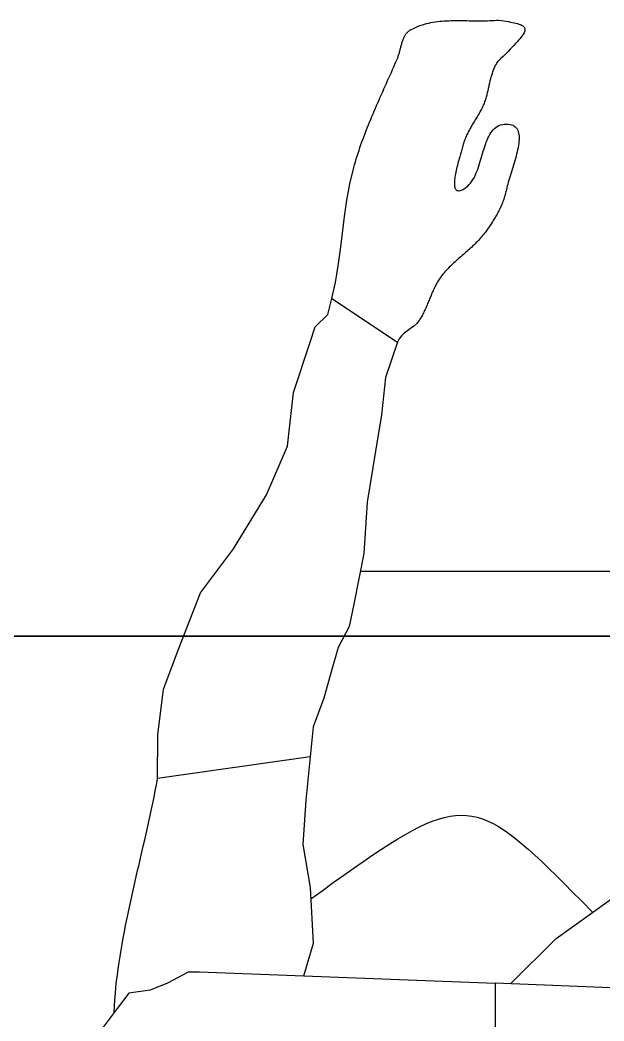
# Model space of a CAD drawing. Header units: millimetres. Extents: x -155 to 94595, y -3153 to 63413.
# Drawn here: x 89585.6 to 89865.4, y 35932.7 to 36412.2 of the extents above; entities that cross this region are included whole.
import ezdxf

# ---------------------------------------------------------------- set-up
doc = ezdxf.new("R2010")
doc.units = ezdxf.units.MM
doc.layers.add('int', color=185, linetype='Continuous')

msp = doc.modelspace()

# ---------------------------------------------------------------- linework, layer by layer
at = {"layer": 'int'}
for p, q in [((89773.5, 36407.81), (89774.466, 36408.295)), ((89774.466, 36408.295), (89775.441, 36408.742)), ((89775.441, 36408.742), (89776.427, 36409.151)), ((89776.427, 36409.151), (89777.422, 36409.525)), ((89777.422, 36409.525), (89778.427, 36409.864)), ((89778.427, 36409.864), (89779.44, 36410.171)), ((89779.44, 36410.171), (89780.462, 36410.447)), ((89780.462, 36410.447), (89781.492, 36410.693)), ((89781.492, 36410.693), (89782.529, 36410.911)), ((89782.529, 36410.911), (89783.573, 36411.103)), ((89783.573, 36411.103), (89784.624, 36411.27)), ((89784.624, 36411.27), (89785.682, 36411.414)), ((89785.682, 36411.414), (89786.745, 36411.535)), ((89786.745, 36411.535), (89787.814, 36411.637)), ((89787.814, 36411.637), (89788.887, 36411.72)), ((89788.887, 36411.72), (89789.966, 36411.786)), ((89789.966, 36411.786), (89791.048, 36411.836)), ((89791.048, 36411.836), (89792.134, 36411.873)), ((89792.134, 36411.873), (89793.224, 36411.897)), ((89793.224, 36411.897), (89794.316, 36411.91)), ((89794.316, 36411.91), (89795.412, 36411.913)), ((89795.412, 36411.913), (89796.509, 36411.909)), ((89796.509, 36411.909), (89797.608, 36411.899)), ((89797.608, 36411.899), (89798.708, 36411.884)), ((89798.708, 36411.884), (89799.809, 36411.866)), ((89799.809, 36411.866), (89800.91, 36411.846)), ((89800.91, 36411.846), (89802.011, 36411.827)), ((89802.011, 36411.827), (89803.112, 36411.809)), ((89803.112, 36411.809), (89804.212, 36411.794)), ((89804.212, 36411.794), (89805.311, 36411.784)), ((89805.311, 36411.784), (89806.408, 36411.78)), ((89806.408, 36411.78), (89807.503, 36411.783)), ((89807.503, 36411.783), (89808.596, 36411.796)), ((89808.596, 36411.796), (89809.685, 36411.82)), ((89809.685, 36411.82), (89810.772, 36411.857)), ((89810.772, 36411.857), (89811.854, 36411.907)), ((89811.854, 36411.907), (89812.933, 36411.973)), ((89812.933, 36411.973), (89814.006, 36412.056)), ((89814.006, 36412.056), (89815.075, 36412.158)), ((89815.075, 36412.158), (89816.325, 36411.949)), ((89816.325, 36411.949), (89817.51, 36411.749)), ((89817.51, 36411.749), (89818.629, 36411.556)), ((89818.629, 36411.556), (89819.682, 36411.369)), ((89819.682, 36411.369), (89820.669, 36411.184)), ((89820.669, 36411.184), (89821.59, 36411)), ((89821.59, 36411), (89822.445, 36410.815)), ((89822.445, 36410.815), (89823.234, 36410.627)), ((89823.234, 36410.627), (89823.957, 36410.434)), ((89823.957, 36410.434), (89824.614, 36410.234)), ((89824.614, 36410.234), (89825.205, 36410.025)), ((89825.205, 36410.025), (89825.729, 36409.805)), ((89825.729, 36409.805), (89826.188, 36409.572)), ((89826.188, 36409.572), (89826.58, 36409.324)), ((89826.58, 36409.324), (89826.906, 36409.059)), ((89826.906, 36409.059), (89827.166, 36408.775)), ((89827.166, 36408.775), (89827.359, 36408.47)), ((89827.359, 36408.47), (89827.486, 36408.142)), ((89827.486, 36408.142), (89827.547, 36407.789)), ((89769.348, 36403.202), (89769.512, 36403.584)), ((89769.512, 36403.584), (89769.684, 36403.957)), ((89769.684, 36403.957), (89769.867, 36404.321)), ((89769.867, 36404.321), (89770.061, 36404.674)), ((89770.061, 36404.674), (89770.266, 36405.015)), ((89770.266, 36405.015), (89770.483, 36405.345)), ((89770.483, 36405.345), (89770.714, 36405.662)), ((89770.714, 36405.662), (89770.958, 36405.965)), ((89770.958, 36405.965), (89771.217, 36406.254)), ((89771.217, 36406.254), (89771.491, 36406.528)), ((89771.491, 36406.528), (89771.782, 36406.786)), ((89771.782, 36406.786), (89772.089, 36407.027)), ((89772.089, 36407.027), (89772.413, 36407.251)), ((89772.413, 36407.251), (89772.756, 36407.456)), ((89772.756, 36407.456), (89773.119, 36407.643)), ((89773.119, 36407.643), (89773.5, 36407.81)), ((89825.64, 36403.824), (89825.102, 36403.155)), ((89826.111, 36404.449), (89825.64, 36403.824)), ((89826.516, 36405.033), (89826.111, 36404.449)), ((89826.854, 36405.578), (89826.516, 36405.033)), ((89827.125, 36406.086), (89826.854, 36405.578)), ((89827.331, 36406.559), (89827.125, 36406.086)), ((89827.469, 36407), (89827.331, 36406.559)), ((89827.541, 36407.409), (89827.469, 36407)), ((89827.547, 36407.789), (89827.541, 36407.409)), ((89767.844, 36398.195), (89767.953, 36398.625)), ((89767.953, 36398.625), (89768.063, 36399.055)), ((89768.063, 36399.055), (89768.175, 36399.485)), ((89768.175, 36399.485), (89768.288, 36399.913)), ((89768.288, 36399.913), (89768.403, 36400.339)), ((89768.403, 36400.339), (89768.522, 36400.763)), ((89768.522, 36400.763), (89768.645, 36401.183)), ((89768.645, 36401.183), (89768.773, 36401.598)), ((89768.773, 36401.598), (89768.907, 36402.009)), ((89768.907, 36402.009), (89769.047, 36402.413)), ((89769.047, 36402.413), (89769.193, 36402.811)), ((89769.193, 36402.811), (89769.348, 36403.202)), ((89821.412, 36399.1), (89820.474, 36398.131)), ((89822.284, 36400.013), (89821.412, 36399.1)), ((89823.088, 36400.873), (89822.284, 36400.013)), ((89823.826, 36401.682), (89823.088, 36400.873)), ((89824.497, 36402.442), (89823.826, 36401.682)), ((89825.102, 36403.155), (89824.497, 36402.442)), ((89765.876, 36392.376), (89766.446, 36393.702)), ((89766.446, 36393.702), (89766.602, 36394.078)), ((89766.602, 36394.078), (89766.749, 36394.464)), ((89766.749, 36394.464), (89766.889, 36394.857)), ((89766.889, 36394.857), (89767.023, 36395.257)), ((89767.023, 36395.257), (89767.151, 36395.664)), ((89767.151, 36395.664), (89767.274, 36396.076)), ((89767.274, 36396.076), (89767.393, 36396.493)), ((89767.393, 36396.493), (89767.509, 36396.914)), ((89767.509, 36396.914), (89767.622, 36397.339)), ((89767.622, 36397.339), (89767.734, 36397.766)), ((89767.734, 36397.766), (89767.844, 36398.195)), ((89816.052, 36393.669), (89814.779, 36392.396)), ((89817.258, 36394.877), (89816.052, 36393.669)), ((89818.397, 36396.022), (89817.258, 36394.877)), ((89819.469, 36397.106), (89818.397, 36396.022)), ((89820.474, 36398.131), (89819.469, 36397.106)), ((89764.141, 36388.406), (89764.722, 36389.728)), ((89764.722, 36389.728), (89765.301, 36391.052)), ((89765.301, 36391.052), (89765.876, 36392.376)), ((89812.704, 36388.742), (89812.916, 36389.222)), ((89812.916, 36389.222), (89813.14, 36389.696)), ((89813.14, 36389.696), (89813.377, 36390.163)), ((89813.377, 36390.163), (89813.627, 36390.624)), ((89813.627, 36390.624), (89813.892, 36391.078)), ((89813.892, 36391.078), (89814.171, 36391.525)), ((89814.171, 36391.525), (89814.467, 36391.964)), ((89814.467, 36391.964), (89814.779, 36392.396)), ((89761.791, 36383.122), (89762.381, 36384.442)), ((89762.381, 36384.442), (89762.969, 36385.763)), ((89762.969, 36385.763), (89763.556, 36387.084)), ((89763.556, 36387.084), (89764.141, 36388.406)), ((89811.097, 36383.697), (89811.227, 36384.217)), ((89811.227, 36384.217), (89811.361, 36384.734)), ((89811.361, 36384.734), (89811.502, 36385.248)), ((89811.502, 36385.248), (89811.648, 36385.76)), ((89811.648, 36385.76), (89811.802, 36386.268)), ((89811.802, 36386.268), (89811.964, 36386.772)), ((89811.964, 36386.772), (89812.134, 36387.271)), ((89812.134, 36387.271), (89812.314, 36387.767)), ((89812.314, 36387.767), (89812.504, 36388.257)), ((89812.504, 36388.257), (89812.704, 36388.742)), ((89760.02, 36379.16), (89760.61, 36380.481)), ((89760.61, 36380.481), (89761.201, 36381.801)), ((89761.201, 36381.801), (89761.791, 36383.122)), ((89810.034, 36378.962), (89810.152, 36379.489)), ((89810.152, 36379.489), (89810.268, 36380.016)), ((89810.268, 36380.016), (89810.383, 36380.544)), ((89810.383, 36380.544), (89810.498, 36381.072)), ((89810.498, 36381.072), (89810.613, 36381.599)), ((89810.613, 36381.599), (89810.73, 36382.126)), ((89810.73, 36382.126), (89810.849, 36382.651)), ((89810.849, 36382.651), (89810.971, 36383.175)), ((89810.971, 36383.175), (89811.097, 36383.697)), ((89757.67, 36373.873), (89758.254, 36375.196)), ((89758.254, 36375.196), (89758.841, 36376.518)), ((89758.841, 36376.518), (89759.43, 36377.839)), ((89759.43, 36377.839), (89760.02, 36379.16)), ((89808.792, 36374.298), (89808.955, 36374.805)), ((89808.955, 36374.805), (89809.111, 36375.315)), ((89809.111, 36375.315), (89809.259, 36375.829)), ((89809.259, 36375.829), (89809.4, 36376.346)), ((89809.4, 36376.346), (89809.536, 36376.865)), ((89809.536, 36376.865), (89809.666, 36377.387)), ((89809.666, 36377.387), (89809.792, 36377.91)), ((89809.792, 36377.91), (89809.915, 36378.435)), ((89809.915, 36378.435), (89810.034, 36378.962)), ((89755.362, 36368.569), (89755.933, 36369.897)), ((89755.933, 36369.897), (89756.509, 36371.223)), ((89756.509, 36371.223), (89757.088, 36372.549)), ((89757.088, 36372.549), (89757.67, 36373.873)), ((89807.012, 36370.07), (89806.739, 36369.534)), ((89807.277, 36370.609), (89807.012, 36370.07)), ((89807.534, 36371.151), (89807.277, 36370.609)), ((89807.781, 36371.697), (89807.534, 36371.151)), ((89808.02, 36372.247), (89807.781, 36371.697)), ((89808.248, 36372.801), (89808.02, 36372.247)), ((89808.248, 36372.801), (89808.439, 36373.296)), ((89808.439, 36373.296), (89808.62, 36373.795)), ((89808.62, 36373.795), (89808.792, 36374.298)), ((89753.677, 36364.574), (89754.233, 36365.908)), ((89754.233, 36365.908), (89754.795, 36367.239)), ((89754.795, 36367.239), (89755.362, 36368.569)), ((89804.364, 36365.333), (89804.052, 36364.814)), ((89804.673, 36365.853), (89804.364, 36365.333)), ((89804.981, 36366.373), (89804.673, 36365.853)), ((89805.285, 36366.895), (89804.981, 36366.373)), ((89805.586, 36367.419), (89805.285, 36366.895)), ((89805.882, 36367.944), (89805.586, 36367.419)), ((89806.174, 36368.472), (89805.882, 36367.944)), ((89806.46, 36369.002), (89806.174, 36368.472)), ((89806.739, 36369.534), (89806.46, 36369.002)), ((89751.518, 36359.218), (89752.047, 36360.561)), ((89752.047, 36360.561), (89752.584, 36361.901)), ((89752.584, 36361.901), (89753.127, 36363.239)), ((89753.127, 36363.239), (89753.677, 36364.574)), ((89801.284, 36360.137), (89800.992, 36359.611)), ((89801.581, 36360.661), (89801.284, 36360.137)), ((89801.882, 36361.183), (89801.581, 36360.661)), ((89802.186, 36361.703), (89801.882, 36361.183)), ((89802.494, 36362.223), (89802.186, 36361.703)), ((89802.803, 36362.742), (89802.494, 36362.223)), ((89803.115, 36363.26), (89802.803, 36362.742)), ((89803.427, 36363.778), (89803.115, 36363.26)), ((89803.74, 36364.296), (89803.427, 36363.778)), ((89804.052, 36364.814), (89803.74, 36364.296)), ((89812.298, 36359.511), (89812.912, 36360.139)), ((89812.912, 36360.139), (89813.573, 36360.698)), ((89813.573, 36360.698), (89814.283, 36361.184)), ((89814.283, 36361.184), (89815.047, 36361.592)), ((89815.047, 36361.592), (89815.867, 36361.917)), ((89815.867, 36361.917), (89816.746, 36362.155)), ((89816.746, 36362.155), (89817.689, 36362.301)), ((89817.689, 36362.301), (89818.698, 36362.351)), ((89818.698, 36362.351), (89819.618, 36362.31)), ((89819.618, 36362.31), (89820.45, 36362.189)), ((89820.45, 36362.189), (89821.197, 36361.992)), ((89821.197, 36361.992), (89821.864, 36361.721)), ((89821.864, 36361.721), (89822.452, 36361.379)), ((89822.452, 36361.379), (89822.965, 36360.971)), ((89822.965, 36360.971), (89823.407, 36360.499)), ((89823.407, 36360.499), (89823.78, 36359.966)), ((89749.981, 36355.172), (89750.485, 36356.523)), ((89750.485, 36356.523), (89750.997, 36357.872)), ((89750.997, 36357.872), (89751.518, 36359.218)), ((89798.916, 36355.305), (89798.699, 36354.75)), ((89799.144, 36355.856), (89798.916, 36355.305)), ((89799.383, 36356.402), (89799.144, 36355.856)), ((89799.631, 36356.945), (89799.383, 36356.402)), ((89799.888, 36357.484), (89799.631, 36356.945)), ((89800.154, 36358.02), (89799.888, 36357.484)), ((89800.427, 36358.553), (89800.154, 36358.02)), ((89800.706, 36359.083), (89800.427, 36358.553)), ((89800.992, 36359.611), (89800.706, 36359.083)), ((89809.395, 36354.555), (89809.802, 36355.499)), ((89809.802, 36355.499), (89810.236, 36356.403)), ((89810.236, 36356.403), (89810.699, 36357.26)), ((89810.699, 36357.26), (89811.195, 36358.067)), ((89811.195, 36358.067), (89811.727, 36358.819)), ((89811.727, 36358.819), (89812.298, 36359.511)), ((89823.78, 36359.966), (89824.088, 36359.376)), ((89824.088, 36359.376), (89824.333, 36358.732)), ((89824.333, 36358.732), (89824.52, 36358.037)), ((89824.52, 36358.037), (89824.65, 36357.295)), ((89824.65, 36357.295), (89824.728, 36356.508)), ((89824.728, 36356.508), (89824.757, 36355.679)), ((89824.757, 36355.679), (89824.739, 36354.813)), ((89748.066, 36349.731), (89748.529, 36351.097)), ((89748.529, 36351.097), (89749.003, 36352.459)), ((89749.003, 36352.459), (89749.487, 36353.817)), ((89749.487, 36353.817), (89749.981, 36355.172)), ((89797.501, 36350.77), (89797.329, 36350.146)), ((89797.658, 36351.356), (89797.501, 36350.77)), ((89797.797, 36351.901), (89797.658, 36351.356)), ((89797.951, 36352.481), (89797.797, 36351.901)), ((89798.118, 36353.056), (89797.951, 36352.481)), ((89798.299, 36353.626), (89798.118, 36353.056)), ((89798.493, 36354.19), (89798.299, 36353.626)), ((89798.699, 36354.75), (89798.493, 36354.19)), ((89807.957, 36350.457), (89808.294, 36351.52)), ((89808.294, 36351.52), (89808.644, 36352.561)), ((89808.644, 36352.561), (89809.01, 36353.574)), ((89809.01, 36353.574), (89809.395, 36354.555)), ((89824.269, 36351.032), (89824.067, 36350.024)), ((89824.44, 36352.018), (89824.269, 36351.032)), ((89824.577, 36352.979), (89824.44, 36352.018)), ((89824.678, 36353.912), (89824.577, 36352.979)), ((89824.739, 36354.813), (89824.678, 36353.912)), ((89746.748, 36345.61), (89747.175, 36346.988)), ((89747.175, 36346.988), (89747.615, 36348.362)), ((89747.615, 36348.362), (89748.066, 36349.731)), ((89796.092, 36345.788), (89795.871, 36344.992)), ((89796.313, 36346.57), (89796.092, 36345.788)), ((89796.53, 36347.334), (89796.313, 36346.57)), ((89796.743, 36348.078), (89796.53, 36347.334)), ((89796.948, 36348.796), (89796.743, 36348.078)), ((89797.144, 36349.487), (89796.948, 36348.796)), ((89797.329, 36350.146), (89797.144, 36349.487)), ((89806.341, 36344.959), (89806.666, 36346.067)), ((89806.666, 36346.067), (89806.987, 36347.176)), ((89806.987, 36347.176), (89807.307, 36348.28)), ((89807.307, 36348.28), (89807.629, 36349.375)), ((89807.629, 36349.375), (89807.957, 36350.457)), ((89823.021, 36345.838), (89822.715, 36344.769)), ((89823.312, 36346.901), (89823.021, 36345.838)), ((89823.586, 36347.956), (89823.312, 36346.901)), ((89823.839, 36348.998), (89823.586, 36347.956)), ((89824.067, 36350.024), (89823.839, 36348.998)), ((89743.706, 36333.726), (89745.546, 36341.451)), ((89745.546, 36341.451), (89745.933, 36342.842)), ((89745.933, 36342.842), (89746.334, 36344.228)), ((89746.334, 36344.228), (89746.748, 36345.61)), ((89794.813, 36340.914), (89794.625, 36340.103)), ((89795.011, 36341.731), (89794.813, 36340.914)), ((89795.218, 36342.551), (89795.011, 36341.731)), ((89795.431, 36343.37), (89795.218, 36342.551)), ((89795.65, 36344.184), (89795.431, 36343.37)), ((89795.871, 36344.992), (89795.65, 36344.184)), ((89804.93, 36340.619), (89805.306, 36341.681)), ((89805.306, 36341.681), (89805.664, 36342.761)), ((89805.664, 36342.761), (89806.008, 36343.855)), ((89806.008, 36343.855), (89806.341, 36344.959)), ((89821.743, 36341.559), (89821.412, 36340.499)), ((89822.073, 36342.626), (89821.743, 36341.559)), ((89822.399, 36343.697), (89822.073, 36342.626)), ((89822.715, 36344.769), (89822.399, 36343.697)), ((89793.916, 36336.261), (89793.834, 36335.559)), ((89794.021, 36336.99), (89793.916, 36336.261)), ((89794.146, 36337.742), (89794.021, 36336.99)), ((89794.29, 36338.514), (89794.146, 36337.742)), ((89794.45, 36339.302), (89794.29, 36338.514)), ((89794.625, 36340.103), (89794.45, 36339.302)), ((89802.664, 36335.75), (89803.179, 36336.649)), ((89803.179, 36336.649), (89803.661, 36337.591)), ((89803.661, 36337.591), (89804.111, 36338.569)), ((89804.111, 36338.569), (89804.533, 36339.58)), ((89804.533, 36339.58), (89804.93, 36340.619)), ((89820.131, 36336.395), (89819.838, 36335.419)), ((89820.438, 36337.395), (89820.131, 36336.395)), ((89820.756, 36338.414), (89820.438, 36337.395)), ((89821.081, 36339.45), (89820.756, 36338.414)), ((89821.412, 36340.499), (89821.081, 36339.45)), ((89742.282, 36325.914), (89743.706, 36333.726)), ((89793.745, 36334.248), (89793.742, 36333.646)), ((89793.742, 36333.646), (89793.77, 36333.084)), ((89793.776, 36334.887), (89793.745, 36334.248)), ((89793.77, 36333.084), (89793.83, 36332.567)), ((89793.834, 36335.559), (89793.776, 36334.887)), ((89793.83, 36332.567), (89793.925, 36332.096)), ((89793.925, 36332.096), (89794.055, 36331.675)), ((89794.055, 36331.675), (89794.225, 36331.309)), ((89794.225, 36331.309), (89794.434, 36331)), ((89797.797, 36331), (89798.651, 36331.48)), ((89798.651, 36331.48), (89799.446, 36332.034)), ((89799.446, 36332.034), (89800.186, 36332.657)), ((89800.186, 36332.657), (89800.874, 36333.345)), ((89800.874, 36333.345), (89801.514, 36334.093)), ((89801.514, 36334.093), (89802.11, 36334.896)), ((89802.11, 36334.896), (89802.664, 36335.75)), ((89818.872, 36331.812), (89818.698, 36331)), ((89819.076, 36332.663), (89818.872, 36331.812)), ((89819.308, 36333.55), (89819.076, 36332.663)), ((89819.563, 36334.47), (89819.308, 36333.55)), ((89819.838, 36335.419), (89819.563, 36334.47)), ((89794.434, 36331), (89794.686, 36330.751)), ((89794.686, 36330.751), (89794.982, 36330.567)), ((89794.982, 36330.567), (89795.324, 36330.45)), ((89795.324, 36330.45), (89795.714, 36330.405)), ((89795.714, 36330.405), (89796.155, 36330.434)), ((89796.155, 36330.434), (89796.647, 36330.54)), ((89796.647, 36330.54), (89797.194, 36330.728)), ((89797.194, 36330.728), (89797.797, 36331)), ((89817.623, 36326.932), (89817.432, 36326.362)), ((89817.806, 36327.505), (89817.623, 36326.932)), ((89817.979, 36328.08), (89817.806, 36327.505)), ((89818.143, 36328.659), (89817.979, 36328.08)), ((89818.297, 36329.24), (89818.143, 36328.659)), ((89818.441, 36329.824), (89818.297, 36329.24)), ((89818.574, 36330.411), (89818.441, 36329.824)), ((89818.698, 36331), (89818.574, 36330.411)), ((89741.143, 36318.043), (89742.282, 36325.914)), ((89815.602, 36321.905), (89815.34, 36321.361)), ((89815.858, 36322.452), (89815.602, 36321.905)), ((89816.106, 36323.002), (89815.858, 36322.452)), ((89816.347, 36323.555), (89816.106, 36323.002)), ((89816.58, 36324.111), (89816.347, 36323.555)), ((89816.806, 36324.67), (89816.58, 36324.111)), ((89817.023, 36325.231), (89816.806, 36324.67)), ((89817.232, 36325.795), (89817.023, 36325.231)), ((89817.432, 36326.362), (89817.232, 36325.795)), ((89740.156, 36310.14), (89741.143, 36318.043)), ((89813.014, 36317.107), (89812.698, 36316.588)), ((89813.324, 36317.629), (89813.014, 36317.107)), ((89813.629, 36318.153), (89813.324, 36317.629)), ((89813.929, 36318.681), (89813.629, 36318.153)), ((89814.224, 36319.211), (89813.929, 36318.681)), ((89814.512, 36319.744), (89814.224, 36319.211)), ((89814.794, 36320.28), (89814.512, 36319.744)), ((89815.07, 36320.819), (89814.794, 36320.28)), ((89815.34, 36321.361), (89815.07, 36320.819)), ((89810.023, 36312.538), (89809.673, 36312.045)), ((89810.37, 36313.035), (89810.023, 36312.538)), ((89810.714, 36313.534), (89810.37, 36313.035)), ((89811.054, 36314.036), (89810.714, 36313.534)), ((89811.391, 36314.54), (89811.054, 36314.036)), ((89811.724, 36315.048), (89811.391, 36314.54)), ((89812.053, 36315.558), (89811.724, 36315.048)), ((89812.378, 36316.072), (89812.053, 36315.558)), ((89812.698, 36316.588), (89812.378, 36316.072)), ((89739.19, 36302.232), (89740.156, 36310.14)), ((89806.333, 36307.752), (89805.829, 36307.189)), ((89806.828, 36308.325), (89806.333, 36307.752)), ((89807.313, 36308.906), (89806.828, 36308.325)), ((89807.786, 36309.498), (89807.313, 36308.906)), ((89808.248, 36310.1), (89807.786, 36309.498)), ((89808.607, 36310.582), (89808.248, 36310.1)), ((89808.965, 36311.067), (89808.607, 36310.582)), ((89809.32, 36311.554), (89808.965, 36311.067)), ((89809.673, 36312.045), (89809.32, 36311.554)), ((89801.513, 36302.926), (89800.948, 36302.416)), ((89802.074, 36303.44), (89801.513, 36302.926)), ((89802.629, 36303.959), (89802.074, 36303.44)), ((89803.18, 36304.482), (89802.629, 36303.959)), ((89803.724, 36305.01), (89803.18, 36304.482)), ((89804.262, 36305.544), (89803.724, 36305.01)), ((89804.792, 36306.085), (89804.262, 36305.544)), ((89805.315, 36306.633), (89804.792, 36306.085)), ((89805.829, 36307.189), (89805.315, 36306.633)), ((89738.113, 36294.346), (89739.19, 36302.232)), ((89795.785, 36297.895), (89795.214, 36297.39)), ((89796.359, 36298.397), (89795.785, 36297.895)), ((89796.933, 36298.899), (89796.359, 36298.397)), ((89797.509, 36299.399), (89796.933, 36298.899)), ((89798.085, 36299.899), (89797.509, 36299.399)), ((89798.661, 36300.4), (89798.085, 36299.899)), ((89799.236, 36300.901), (89798.661, 36300.4)), ((89799.809, 36301.404), (89799.236, 36300.901)), ((89800.38, 36301.909), (89799.809, 36301.404)), ((89800.948, 36302.416), (89800.38, 36301.909)), ((89736.792, 36286.509), (89738.113, 36294.346)), ((89790.802, 36293.213), (89790.28, 36292.666)), ((89791.333, 36293.754), (89790.802, 36293.213)), ((89791.87, 36294.288), (89791.333, 36293.754)), ((89792.415, 36294.817), (89791.87, 36294.288)), ((89792.965, 36295.34), (89792.415, 36294.817)), ((89793.521, 36295.858), (89792.965, 36295.34)), ((89794.082, 36296.372), (89793.521, 36295.858)), ((89794.646, 36296.883), (89794.082, 36296.372)), ((89795.214, 36297.39), (89794.646, 36296.883)), ((89786.651, 36288.223), (89786.32, 36287.725)), ((89786.993, 36288.715), (89786.651, 36288.223)), ((89787.347, 36289.199), (89786.993, 36288.715)), ((89787.809, 36289.801), (89787.347, 36289.199)), ((89788.282, 36290.392), (89787.809, 36289.801)), ((89788.766, 36290.974), (89788.282, 36290.392)), ((89789.261, 36291.546), (89788.766, 36290.974)), ((89789.766, 36292.11), (89789.261, 36291.546)), ((89790.28, 36292.666), (89789.766, 36292.11)), ((89735.096, 36278.749), (89736.792, 36286.509)), ((89784.019, 36283.536), (89783.765, 36282.992)), ((89784.28, 36284.076), (89784.019, 36283.536)), ((89784.546, 36284.612), (89784.28, 36284.076)), ((89784.82, 36285.143), (89784.546, 36284.612)), ((89785.102, 36285.67), (89784.82, 36285.143)), ((89785.392, 36286.192), (89785.102, 36285.67)), ((89785.692, 36286.709), (89785.392, 36286.192)), ((89786.001, 36287.22), (89785.692, 36286.709)), ((89786.32, 36287.725), (89786.001, 36287.22)), ((89733.199, 36271.162), (89735.096, 36278.749)), ((89735.096, 36278.749), (89766.446, 36257.848)), ((89782.101, 36279.119), (89781.873, 36278.56)), ((89782.331, 36279.677), (89782.101, 36279.119)), ((89782.562, 36280.234), (89782.331, 36279.677)), ((89782.796, 36280.79), (89782.562, 36280.234)), ((89783.032, 36281.344), (89782.796, 36280.79)), ((89783.272, 36281.896), (89783.032, 36281.344)), ((89783.516, 36282.445), (89783.272, 36281.896)), ((89783.765, 36282.992), (89783.516, 36282.445)), ((89780.006, 36274.108), (89779.758, 36273.56)), ((89780.249, 36274.659), (89780.006, 36274.108)), ((89780.487, 36275.213), (89780.249, 36274.659)), ((89780.723, 36275.768), (89780.487, 36275.213)), ((89780.956, 36276.325), (89780.723, 36275.768)), ((89781.187, 36276.883), (89780.956, 36276.325)), ((89781.416, 36277.441), (89781.187, 36276.883)), ((89781.644, 36278), (89781.416, 36277.441)), ((89781.873, 36278.56), (89781.644, 36278)), ((89727.113, 36265.25), (89733.199, 36271.162)), ((89777.54, 36269.31), (89777.224, 36268.801)), ((89777.847, 36269.824), (89777.54, 36269.31)), ((89778.143, 36270.344), (89777.847, 36269.824)), ((89778.431, 36270.869), (89778.143, 36270.344)), ((89778.711, 36271.399), (89778.431, 36270.869)), ((89778.983, 36271.934), (89778.711, 36271.399)), ((89779.247, 36272.472), (89778.983, 36271.934)), ((89779.506, 36273.014), (89779.247, 36272.472)), ((89779.758, 36273.56), (89779.506, 36273.014)), ((89724.645, 36257.848), (89727.113, 36265.25)), ((89772.804, 36264.439), (89771.238, 36263.315)), ((89774.33, 36265.6), (89772.804, 36264.439)), ((89775.726, 36266.864), (89774.33, 36265.6)), ((89776.897, 36268.298), (89775.726, 36266.864)), ((89777.224, 36268.801), (89776.897, 36268.298)), ((89767.238, 36259.494), (89766.446, 36257.848)), ((89768.363, 36260.91), (89767.238, 36259.494)), ((89769.727, 36262.161), (89768.363, 36260.91)), ((89771.238, 36263.315), (89769.727, 36262.161)), ((89716.624, 36233.786), (89724.645, 36257.848)), ((89766.446, 36257.848), (89760.822, 36240.976)), ((89760.822, 36240.976), (89758.916, 36223.119)), ((89713.748, 36208.036), (89716.624, 36233.786)), ((89758.916, 36223.119), (89755.996, 36205.597)), ((89703.745, 36184.696), (89713.748, 36208.036)), ((89755.996, 36205.597), (89751.947, 36181.299)), ((89687.88, 36158.854), (89703.745, 36184.696)), ((89751.947, 36181.299), (89750.378, 36156.604)), ((89672.045, 36137.807), (89687.88, 36158.854)), ((89750.378, 36156.604), (89745.546, 36132.445)), ((89876.83, 36147.99), (89748.655, 36147.99)), ((89661.943, 36111.544), (89672.045, 36137.807)), ((89745.546, 36132.445), (89743.383, 36121.629)), ((89743.383, 36121.629), (89738.122, 36111.687)), ((91284.86, 36116.99), (88384.86, 36116.99)), ((88384.86, 36116.99), (91284.86, 36116.99)), ((89654.311, 36091.7), (89661.943, 36111.544)), ((89738.122, 36111.687), (89735.096, 36101.094)), ((89735.096, 36101.094), (89731.149, 36087.282)), ((89651.714, 36069.709), (89654.311, 36091.7)), ((89731.149, 36087.282), (89726.077, 36073.609)), ((89726.077, 36073.609), (89724.645, 36059.292)), ((89651.493, 36048.842), (89651.714, 36069.709)), ((89724.645, 36059.292), (89651.493, 36048.842)), ((89724.645, 36059.292), (89722.564, 36038.478)), ((89650.961, 36045.893), (89651.493, 36048.842)), ((89650.406, 36042.947), (89650.961, 36045.893)), ((89649.237, 36037.062), (89649.831, 36040.004)), ((89649.831, 36040.004), (89650.406, 36042.947)), ((89648, 36031.186), (89648.626, 36034.123)), ((89648.626, 36034.123), (89649.237, 36037.062)), ((89722.564, 36038.478), (89721.201, 36017.254)), ((89647.361, 36028.25), (89648, 36031.186)), ((89783.183, 36028.41), (89786.107, 36029.429)), ((89786.107, 36029.429), (89788.936, 36030.225)), ((89788.936, 36030.225), (89791.683, 36030.797)), ((89791.683, 36030.797), (89794.362, 36031.146)), ((89794.362, 36031.146), (89796.987, 36031.269)), ((89796.987, 36031.269), (89799.571, 36031.168)), ((89799.571, 36031.168), (89802.128, 36030.841)), ((89802.128, 36030.841), (89804.671, 36030.287)), ((89804.671, 36030.287), (89807.215, 36029.507)), ((89807.215, 36029.507), (89809.772, 36028.5)), ((89646.05, 36022.383), (89646.71, 36025.316)), ((89646.71, 36025.316), (89647.361, 36028.25)), ((89773.704, 36024.02), (89776.995, 36025.705)), ((89776.995, 36025.705), (89780.15, 36027.168)), ((89780.15, 36027.168), (89783.183, 36028.41)), ((89809.772, 36028.5), (89812.356, 36027.264)), ((89812.356, 36027.264), (89814.98, 36025.801)), ((89814.98, 36025.801), (89817.659, 36024.108)), ((89645.381, 36019.451), (89646.05, 36022.383)), ((89762.879, 36017.642), (89766.66, 36019.988)), ((89766.66, 36019.988), (89770.263, 36022.114)), ((89770.263, 36022.114), (89773.704, 36024.02)), ((89817.659, 36024.108), (89820.406, 36022.186)), ((89820.406, 36022.186), (89823.235, 36020.034)), ((89823.235, 36020.034), (89826.158, 36017.652)), ((89644.027, 36013.59), (89644.707, 36016.52)), ((89644.707, 36016.52), (89645.381, 36019.451)), ((89721.201, 36017.254), (89724.645, 35996.591)), ((89754.734, 36012.293), (89758.909, 36015.077)), ((89758.909, 36015.077), (89762.879, 36017.642)), ((89826.158, 36017.652), (89829.19, 36015.038)), ((89829.19, 36015.038), (89832.345, 36012.193)), ((89642.663, 36007.729), (89643.346, 36010.659)), ((89643.346, 36010.659), (89644.027, 36013.59)), ((89750.342, 36009.291), (89754.734, 36012.293)), ((89832.345, 36012.193), (89835.635, 36009.116)), ((89641.982, 36004.799), (89642.663, 36007.729)), ((89740.852, 36002.634), (89745.719, 36006.071)), ((89745.719, 36006.071), (89750.342, 36009.291)), ((89835.635, 36009.116), (89839.075, 36005.806)), ((89839.075, 36005.806), (89842.678, 36002.264)), ((89640.63, 35998.938), (89641.304, 36001.869)), ((89641.304, 36001.869), (89641.982, 36004.799)), ((89735.726, 35998.98), (89740.852, 36002.634)), ((89842.678, 36002.264), (89846.457, 35998.487)), ((89639.303, 35993.073), (89639.962, 35996.006)), ((89639.962, 35996.006), (89640.63, 35998.938)), ((89724.645, 35996.591), (89726.06, 35969.848)), ((89730.328, 35995.11), (89735.726, 35998.98)), ((89842.462, 35972.3), (89880.101, 35999.185)), ((89846.457, 35998.487), (89850.427, 35994.476)), ((89638.653, 35990.14), (89639.303, 35993.073)), ((89724.927, 35991.227), (89730.328, 35995.11)), ((89850.427, 35994.476), (89854.6, 35990.23)), ((89637.391, 35984.268), (89638.015, 35987.204)), ((89638.015, 35987.204), (89638.653, 35990.14)), ((89854.6, 35990.23), (89859.938, 35984.783)), ((89636.191, 35978.388), (89636.783, 35981.329)), ((89636.783, 35981.329), (89637.391, 35984.268)), ((89635.618, 35975.446), (89636.191, 35978.388)), ((89634.537, 35969.552), (89635.066, 35972.5)), ((89635.066, 35972.5), (89635.618, 35975.446)), ((89820.709, 35950.547), (89842.462, 35972.3)), ((89842.462, 35972.3), (89842.462, 35972.3)), ((89634.032, 35966.601), (89634.537, 35969.552)), ((89726.06, 35969.848), (89721.488, 35954.227)), ((89726.06, 35969.848), (89726.06, 35969.848)), ((89633.101, 35960.69), (89633.553, 35963.647)), ((89633.553, 35963.647), (89634.032, 35966.601)), ((89632.29, 35954.765), (89632.68, 35957.729)), ((89632.68, 35957.729), (89633.101, 35960.69)), ((89631.933, 35951.796), (89632.29, 35954.765)), ((89666.243, 35956.132), (89656.37, 35950.842)), ((89671.642, 35956.169), (89666.243, 35956.132)), ((89666.243, 35956.132), (89666.243, 35956.132)), ((89813.356, 35950.604), (89671.642, 35956.169)), ((89631.327, 35945.846), (89631.612, 35948.823)), ((89631.612, 35948.823), (89631.933, 35951.796)), ((89656.37, 35950.842), (89648.008, 35947.497)), ((89813.357, 35950.842), (89813.357, 35928.702)), ((89891.85, 35947.702), (89813.357, 35950.842)), ((89631.081, 35942.864), (89631.327, 35945.846)), ((89637.715, 35946.095), (89632.218, 35938.766)), ((89648.008, 35947.497), (89637.715, 35946.095)), ((89632.218, 35938.766), (89624.515, 35928.495)), ((89630.712, 35936.886), (89630.875, 35939.878)), ((89630.875, 35939.878), (89631.081, 35942.864)), ((89630.707, 35936.75), (89630.712, 35936.886))]:
    msp.add_line(p, q, dxfattribs=at)

doc.saveas('drawing.dxf')
